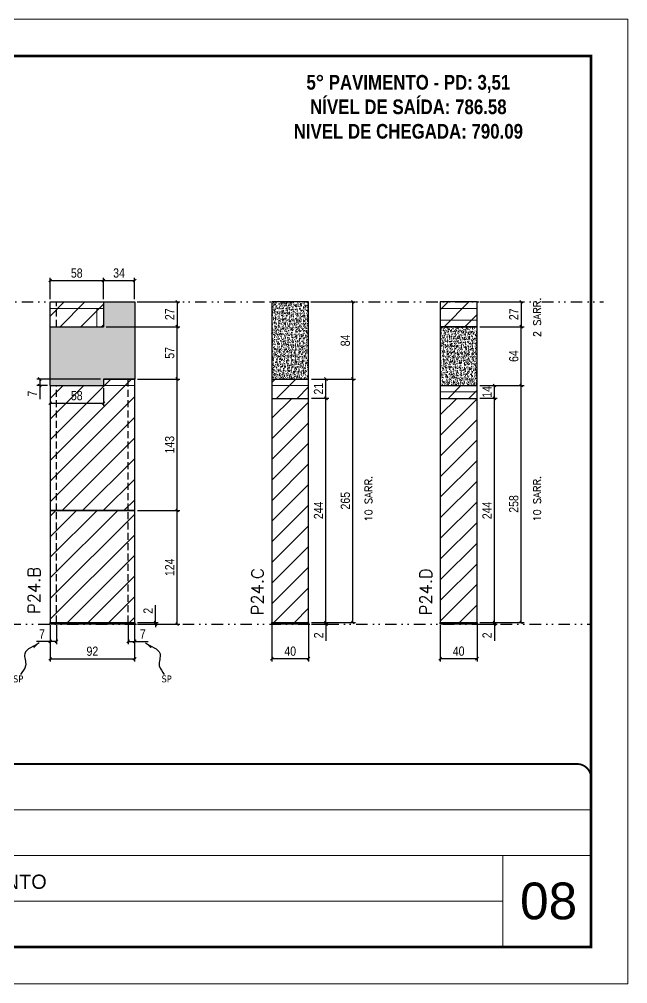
# Model space of a CAD drawing. Extents: x 28748 to 35002, y 14885 to 43501.
# Drawn here: x 34340 to 35002, y 41302 to 42352 of the extents above; entities that cross this region are included whole.
import ezdxf

# ---------------------------------------------------------------- set-up
doc = ezdxf.new("R2010")
doc.units = 0
for name, pattern in [('CONTINUO', [0]), ('DASHED', [0.75, 0.5, -0.25]), ('DIVIDE2', [0.625, 0.25, -0.125, 0, -0.125, 0, -0.125]), ('HIDDEN', [0.375, 0.25, -0.125])]:
    doc.linetypes.add(name, pattern=pattern)
for name, color, linetype, lineweight in [('CARIMBO', 255, 'Continuous', 9), ('Folhas', 255, 'Continuous', 9), ('Hachura', 251, 'Continuous', 9), ('Sarr 2.2x7', 40, 'Continuous', 9), ('SARRAFO DE PRESSAO', 251, 'DASHED', 9), ('Texto Seção', 7, 'Continuous', 15)]:
    doc.layers.add(name, color=color, linetype=linetype, lineweight=lineweight)
for name, color, linetype in [('COTA', 241, 'Continuous'), ('NOMENCLATURA', 7, 'Continuous'), ('Nível', 160, 'Continuous'), ('Painéis', 200, 'Continuous'), ('Sarrafo de Pressão', 42, 'HIDDEN'), ('texto', 7, 'Continuous')]:
    doc.layers.add(name, color=color, linetype=linetype)
doc.styles.add('ARIAL', font='arial.ttf')
doc.styles.add('COTA TECNICA', font='techl___.ttf', dxfattribs={"height": 10})
doc.styles.add('COTA TECNICA-50', font='techl___.ttf', dxfattribs={"height": 10})
doc.styles.add('REGUA-120', font='ROMANS.shx', dxfattribs={"height": 15})
doc.styles.add('ROMANC', font='techb___.ttf', dxfattribs={"height": 2.5})
doc.styles.add('ROMANS', font='romans.shx')
doc.styles.get("Standard").update_dxf_attribs({"font": 'arial.ttf'})
doc.dimstyles.new('COTA PAINEL-50', dxfattribs={"dimtxt": 10, "dimasz": 3, "dimexe": 3, "dimexo": 3, "dimgap": 3, "dimtad": 1, "dimdec": 1, "dimzin": 12, "dimdsep": 46, "dimtxsty": 'COTA TECNICA-50', "dimblk1": 'OBLIQUE', "dimblk2": 'OBLIQUE', "dimsah": 1, "dimcen": 0.9, "dimclrd": 4, "dimclre": 4, "dimclrt": 240, "dimadec": 1, "dimazin": 3, "dimtfac": 1, "dimtdec": 1, "dimtmove": 0, "dimatfit": 3, "dimfxl": 1, "dimtolj": 1, "dimtzin": 12, "dimarcsym": 0})
doc.dimstyles.new('PAINEL', dxfattribs={"dimtxt": 10, "dimasz": 3, "dimexe": 3, "dimexo": 3, "dimgap": 3, "dimtad": 1, "dimdec": 1, "dimzin": 12, "dimdsep": 46, "dimtxsty": 'COTA TECNICA', "dimblk1": 'OBLIQUE', "dimblk2": 'OBLIQUE', "dimsah": 1, "dimcen": 0.9, "dimclrd": 4, "dimclre": 4, "dimclrt": 240, "dimadec": 1, "dimazin": 3, "dimtfac": 1, "dimtdec": 1, "dimtmove": 0, "dimatfit": 3, "dimfxl": 1, "dimtolj": 1, "dimtzin": 12, "dimarcsym": 0})
doc.dimstyles.get("Standard").update_dxf_attribs({"dimtxt": 0.18, "dimasz": 0.18, "dimexe": 0.18, "dimexo": 0.0625, "dimgap": 0.09, "dimtad": 0, "dimtih": 1, "dimtoh": 1, "dimdec": 4, "dimzin": 0, "dimdsep": 46, "dimtxsty": 'Standard', "dimcen": 0.09, "dimadec": 0, "dimazin": 0, "dimtfac": 1, "dimtdec": 4, "dimtofl": 0, "dimtmove": 0, "dimatfit": 3, "dimfxl": 1, "dimtolj": 1, "dimtzin": 0, "dimarcsym": 0})
pattern_1 = [(45, (-100272.658, 8260.539), (-11.2253202, 11.2253202), [])]

# ---------------------------------------------------------------- blocks, each defined once
blk = doc.blocks.new('9999999999')
at = {"color": 30, "linetype": 'CONTINUO'}
for p, q in [((98564.6, 34379.6), (99584, 34379.6)), ((98564.6, 34329.8), (99488, 34329.8)), ((99584, 34329.8), (99488, 34329.8)), ((99488, 34329.8), (99488, 34230.2)), ((98564.6, 34280), (99488, 34280))]:
    blk.add_line(p, q, dxfattribs=at)
at = {"color": 30, "linetype": 'CONTINUO', "const_width": 2}
blk.add_lwpolyline([(99584, 34230.2), (99584, 34414.4, 0.414214), (99569, 34429.4), (98229, 34429.4, 0.414214), (98214, 34414.4), (98214, 34245.2, 0.414214), (98229, 34230.2), (99584, 34230.2)], format="xyb", dxfattribs=at)
at = {"layer": 'Folhas'}
blk.add_lwpolyline([(98139, 34190.2), (99624, 34190.2), (99624, 35240.2), (98139, 35240.2)], close=True, dxfattribs=at)
at = {"layer": 'Folhas', "color": 30, "const_width": 3}
blk.add_lwpolyline([(98214, 34230.2), (99584, 34230.2), (99584, 35200.2), (98214, 35200.2)], close=True, dxfattribs=at)
at = {"color": 7, "linetype": 'Continuous', "ltscale": 5, "style": 'ARIAL'}
blk.add_text('5° PAVIMENTO', height=15.483, dxfattribs=at).set_placement((98837.7, 34293.5))
blk = doc.blocks.new('_Oblique')
at = {"color": 0, "linetype": 'ByBlock', "lineweight": -2}
blk.add_line((-0.5, -0.5), (0.5, 0.5), dxfattribs=at)
blk = doc.blocks.new('*D236')
at = {"layer": 'COTA', "color": 4, "lineweight": -2, "transparency": 16777216}
for p, q in [((34373.3, 41692.5), (34373.3, 41653)), ((34465.3, 41692.5), (34465.3, 41653)), ((34373.3, 41656), (34465.3, 41656))]:
    blk.add_line(p, q, dxfattribs=at)
at = {"layer": 'Defpoints', "color": 0, "transparency": 16777216}
for p in [(34373.3, 41695.5), (34465.3, 41695.5), (34465.3, 41656)]:
    blk.add_point(p, dxfattribs=at)
at = {"layer": 'COTA', "color": 4, "lineweight": -2, "transparency": 16777216, "xscale": 3, "yscale": 3, "zscale": 3, "rotation": 180}
blk.add_blockref('_Oblique', (34373.3, 41656), dxfattribs=at)
at = {"layer": 'COTA', "color": 4, "lineweight": -2, "transparency": 16777216, "xscale": 3, "yscale": 3, "zscale": 3}
blk.add_blockref('_Oblique', (34465.3, 41656), dxfattribs=at)
at = {"layer": 'COTA', "color": 240, "transparency": 16777216, "insert": (34419.3, 41664.1), "char_height": 10, "attachment_point": 5, "style": 'COTA TECNICA'}
blk.add_mtext('\\A1;92', dxfattribs=at)
blk = doc.blocks.new('*D178')
at = {"layer": 'COTA', "color": 4, "lineweight": -2, "transparency": 16777216}
for p, q in [((34373.3, 41690.5), (34373.3, 41671.9)), ((34380.3, 41692.5), (34380.3, 41671.9)), ((34373.3, 41674.9), (34358.6, 41674.9)), ((34380.3, 41674.9), (34373.3, 41674.9))]:
    blk.add_line(p, q, dxfattribs=at)
at = {"layer": 'Defpoints', "color": 0, "transparency": 16777216}
for p in [(34373.3, 41693.5), (34380.3, 41695.5), (34373.3, 41674.9)]:
    blk.add_point(p, dxfattribs=at)
at = {"layer": 'COTA', "color": 4, "lineweight": -2, "transparency": 16777216, "xscale": 3, "yscale": 3, "zscale": 3, "rotation": 180}
blk.add_blockref('_Oblique', (34373.3, 41674.9), dxfattribs=at)
at = {"layer": 'COTA', "color": 4, "lineweight": -2, "transparency": 16777216, "xscale": 3, "yscale": 3, "zscale": 3}
blk.add_blockref('_Oblique', (34380.3, 41674.9), dxfattribs=at)
at = {"layer": 'COTA', "color": 240, "transparency": 16777216, "insert": (34364.5, 41683), "char_height": 10, "attachment_point": 5, "style": 'COTA TECNICA-50'}
blk.add_mtext('\\A1;7', dxfattribs=at)
blk = doc.blocks.new('*D179')
at = {"layer": 'COTA', "color": 4, "lineweight": -2, "transparency": 16777216}
for p, q in [((34458.3, 41692.5), (34458.3, 41671.9)), ((34465.3, 41690.5), (34465.3, 41671.9)), ((34458.3, 41674.9), (34465.3, 41674.9)), ((34465.3, 41674.9), (34480.1, 41674.9))]:
    blk.add_line(p, q, dxfattribs=at)
at = {"layer": 'Defpoints', "color": 0, "transparency": 16777216}
for p in [(34458.3, 41695.5), (34465.3, 41693.5), (34465.3, 41674.9)]:
    blk.add_point(p, dxfattribs=at)
at = {"layer": 'COTA', "color": 4, "lineweight": -2, "transparency": 16777216, "xscale": 3, "yscale": 3, "zscale": 3, "rotation": 180}
blk.add_blockref('_Oblique', (34458.3, 41674.9), dxfattribs=at)
at = {"layer": 'COTA', "color": 4, "lineweight": -2, "transparency": 16777216, "xscale": 3, "yscale": 3, "zscale": 3}
blk.add_blockref('_Oblique', (34465.3, 41674.9), dxfattribs=at)
at = {"layer": 'COTA', "color": 240, "transparency": 16777216, "insert": (34474.2, 41683), "char_height": 10, "attachment_point": 5, "style": 'COTA TECNICA-50'}
blk.add_mtext('\\A1;7', dxfattribs=at)
blk = doc.blocks.new('*D182')
at = {"layer": 'COTA', "color": 4, "lineweight": -2, "transparency": 16777216}
for p, q in [((34468.3, 41817.5), (34514.6, 41817.5)), ((34511.6, 41693.5), (34511.6, 41817.5)), ((34468.3, 41693.5), (34514.6, 41693.5))]:
    blk.add_line(p, q, dxfattribs=at)
at = {"layer": 'Defpoints', "color": 0, "transparency": 16777216}
for p in [(34465.3, 41817.5), (34511.6, 41817.5), (34465.3, 41693.5)]:
    blk.add_point(p, dxfattribs=at)
at = {"layer": 'COTA', "color": 4, "lineweight": -2, "transparency": 16777216, "xscale": 3, "yscale": 3, "zscale": 3}
for p, rotation in [((34511.6, 41817.5), 90), ((34511.6, 41693.5), 270)]:
    blk.add_blockref('_Oblique', p, dxfattribs=dict(at, rotation=rotation))
at = {"layer": 'COTA', "color": 240, "transparency": 16777216, "insert": (34503.5, 41755.5), "char_height": 10, "attachment_point": 5, "rotation": 90, "style": 'COTA TECNICA-50'}
blk.add_mtext('\\A1;124', dxfattribs=at)
blk = doc.blocks.new('*D183')
at = {"layer": 'COTA', "color": 4, "lineweight": -2, "transparency": 16777216}
for p, q in [((34487.9, 41695.5), (34487.9, 41714.3)), ((34468.3, 41695.5), (34490.9, 41695.5)), ((34468.3, 41693.5), (34490.9, 41693.5)), ((34487.9, 41693.5), (34487.9, 41695.5)), ((34487.9, 41693.5), (34487.9, 41690.5))]:
    blk.add_line(p, q, dxfattribs=at)
at = {"layer": 'Defpoints', "color": 0, "transparency": 16777216}
for p in [(34465.3, 41695.5), (34465.3, 41693.5), (34487.9, 41693.5)]:
    blk.add_point(p, dxfattribs=at)
at = {"layer": 'COTA', "color": 4, "lineweight": -2, "transparency": 16777216, "xscale": 3, "yscale": 3, "zscale": 3}
for p, rotation in [((34487.9, 41695.5), 270), ((34487.9, 41693.5), 90)]:
    blk.add_blockref('_Oblique', p, dxfattribs=dict(at, rotation=rotation))
at = {"layer": 'COTA', "color": 240, "transparency": 16777216, "insert": (34479.9, 41708.2), "char_height": 10, "attachment_point": 5, "rotation": 90, "style": 'COTA TECNICA-50'}
blk.add_mtext('\\A1;2', dxfattribs=at)
blk = doc.blocks.new('*D1479')
at = {"layer": 'COTA', "color": 4, "linetype": 'ByBlock', "lineweight": -2, "transparency": 16777216}
for p, q in [((34468.3, 41960.5), (34514.6, 41960.5)), ((34511.6, 41817.5), (34511.6, 41960.5)), ((34468.3, 41817.5), (34514.6, 41817.5))]:
    blk.add_line(p, q, dxfattribs=at)
at = {"layer": 'Defpoints', "color": 0, "linetype": 'ByBlock', "transparency": 16777216}
for p in [(34465.3, 41960.5), (34511.6, 41960.5), (34465.3, 41817.5)]:
    blk.add_point(p, dxfattribs=at)
at = {"layer": 'COTA', "color": 4, "linetype": 'ByBlock', "lineweight": -2, "transparency": 16777216, "xscale": 3, "yscale": 3, "zscale": 3}
for p, rotation in [((34511.6, 41960.5), 90), ((34511.6, 41817.5), 270)]:
    blk.add_blockref('_Oblique', p, dxfattribs=dict(at, rotation=rotation))
at = {"layer": 'COTA', "color": 240, "linetype": 'ByBlock', "transparency": 16777216, "insert": (34503.4, 41889), "char_height": 10, "attachment_point": 5, "rotation": 90, "style": 'COTA TECNICA'}
blk.add_mtext('\\A1;143', dxfattribs=at)
blk = doc.blocks.new('*D187')
at = {"layer": 'COTA', "color": 4, "lineweight": -2, "transparency": 16777216}
for p, q in [((34614.6, 41692.5), (34614.6, 41653.1)), ((34654.6, 41692.5), (34654.6, 41653.1)), ((34614.6, 41656.1), (34654.6, 41656.1))]:
    blk.add_line(p, q, dxfattribs=at)
at = {"layer": 'Defpoints', "color": 0, "transparency": 16777216}
for p in [(34614.6, 41695.5), (34654.6, 41695.5), (34654.6, 41656.1)]:
    blk.add_point(p, dxfattribs=at)
at = {"layer": 'COTA', "color": 4, "lineweight": -2, "transparency": 16777216, "xscale": 3, "yscale": 3, "zscale": 3, "rotation": 180}
blk.add_blockref('_Oblique', (34614.6, 41656.1), dxfattribs=at)
at = {"layer": 'COTA', "color": 4, "lineweight": -2, "transparency": 16777216, "xscale": 3, "yscale": 3, "zscale": 3}
blk.add_blockref('_Oblique', (34654.6, 41656.1), dxfattribs=at)
at = {"layer": 'COTA', "color": 240, "transparency": 16777216, "insert": (34634.6, 41664.2), "char_height": 10, "attachment_point": 5, "style": 'COTA TECNICA'}
blk.add_mtext('\\A1;40', dxfattribs=at)
blk = doc.blocks.new('*D188')
at = {"layer": 'COTA', "color": 4, "lineweight": -2, "transparency": 16777216}
for p, q in [((34657.6, 42044.5), (34705.7, 42044.5)), ((34702.7, 41960.5), (34702.7, 42044.5)), ((34657.6, 41960.5), (34705.7, 41960.5))]:
    blk.add_line(p, q, dxfattribs=at)
at = {"layer": 'Defpoints', "color": 0, "transparency": 16777216}
for p in [(34654.6, 42044.5), (34702.7, 42044.5), (34654.6, 41960.5)]:
    blk.add_point(p, dxfattribs=at)
at = {"layer": 'COTA', "color": 4, "lineweight": -2, "transparency": 16777216, "xscale": 3, "yscale": 3, "zscale": 3}
for p, rotation in [((34702.7, 42044.5), 90), ((34702.7, 41960.5), 270)]:
    blk.add_blockref('_Oblique', p, dxfattribs=dict(at, rotation=rotation))
at = {"layer": 'COTA', "color": 240, "transparency": 16777216, "insert": (34694.6, 42002.5), "char_height": 10, "attachment_point": 5, "rotation": 90, "style": 'COTA TECNICA'}
blk.add_mtext('\\A1;84', dxfattribs=at)
blk = doc.blocks.new('*D189')
at = {"layer": 'COTA', "color": 4, "linetype": 'ByBlock', "lineweight": -2, "transparency": 16777216}
for p, q in [((34657.6, 41960.5), (34705.7, 41960.5)), ((34702.7, 41695.5), (34702.7, 41960.5)), ((34657.6, 41695.5), (34705.7, 41695.5))]:
    blk.add_line(p, q, dxfattribs=at)
at = {"layer": 'Defpoints', "color": 0, "linetype": 'ByBlock', "transparency": 16777216}
for p in [(34654.6, 41960.5), (34702.7, 41960.5), (34654.6, 41695.5)]:
    blk.add_point(p, dxfattribs=at)
at = {"layer": 'COTA', "color": 4, "linetype": 'ByBlock', "lineweight": -2, "transparency": 16777216, "xscale": 3, "yscale": 3, "zscale": 3}
for p, rotation in [((34702.7, 41960.5), 90), ((34702.7, 41695.5), 270)]:
    blk.add_blockref('_Oblique', p, dxfattribs=dict(at, rotation=rotation))
at = {"layer": 'COTA', "color": 240, "linetype": 'ByBlock', "transparency": 16777216, "insert": (34694.6, 41828), "char_height": 10, "attachment_point": 5, "rotation": 90, "style": 'COTA TECNICA'}
blk.add_mtext('\\A1;265', dxfattribs=at)
blk = doc.blocks.new('*D1480')
at = {"layer": 'COTA', "color": 4, "linetype": 'ByBlock', "lineweight": -2, "transparency": 16777216}
for p, q in [((34673.5, 41695.5), (34673.5, 41698.5)), ((34657.6, 41695.5), (34676.5, 41695.5)), ((34657.6, 41693.5), (34676.5, 41693.5)), ((34673.5, 41695.5), (34673.5, 41693.5)), ((34673.5, 41693.5), (34673.5, 41675.3))]:
    blk.add_line(p, q, dxfattribs=at)
at = {"layer": 'Defpoints', "color": 0, "linetype": 'ByBlock', "transparency": 16777216}
for p in [(34654.6, 41695.5), (34654.6, 41693.5), (34673.5, 41693.5)]:
    blk.add_point(p, dxfattribs=at)
at = {"layer": 'COTA', "color": 4, "linetype": 'ByBlock', "lineweight": -2, "transparency": 16777216, "xscale": 3, "yscale": 3, "zscale": 3}
for p, rotation in [((34673.5, 41695.5), 270), ((34673.5, 41693.5), 90)]:
    blk.add_blockref('_Oblique', p, dxfattribs=dict(at, rotation=rotation))
at = {"layer": 'COTA', "color": 240, "linetype": 'ByBlock', "transparency": 16777216, "insert": (34665.5, 41681.4), "char_height": 10, "attachment_point": 5, "rotation": 90, "style": 'COTA TECNICA'}
blk.add_mtext('\\A1;2', dxfattribs=at)
blk = doc.blocks.new('*D1481')
at = {"layer": 'COTA', "color": 4, "linetype": 'ByBlock', "lineweight": -2, "transparency": 16777216}
for p, q in [((34657.6, 41939.5), (34676.5, 41939.5)), ((34673.5, 41695.5), (34673.5, 41939.5)), ((34657.6, 41695.5), (34676.5, 41695.5))]:
    blk.add_line(p, q, dxfattribs=at)
at = {"layer": 'Defpoints', "color": 0, "linetype": 'ByBlock', "transparency": 16777216}
for p in [(34654.6, 41939.5), (34673.5, 41939.5), (34654.6, 41695.5)]:
    blk.add_point(p, dxfattribs=at)
at = {"layer": 'COTA', "color": 4, "linetype": 'ByBlock', "lineweight": -2, "transparency": 16777216, "xscale": 3, "yscale": 3, "zscale": 3}
for p, rotation in [((34673.5, 41939.5), 90), ((34673.5, 41695.5), 270)]:
    blk.add_blockref('_Oblique', p, dxfattribs=dict(at, rotation=rotation))
at = {"layer": 'COTA', "color": 240, "linetype": 'ByBlock', "transparency": 16777216, "insert": (34665.4, 41817.5), "char_height": 10, "attachment_point": 5, "rotation": 90, "style": 'COTA TECNICA'}
blk.add_mtext('\\A1;244', dxfattribs=at)
blk = doc.blocks.new('*D1482')
at = {"layer": 'COTA', "color": 4, "linetype": 'ByBlock', "lineweight": -2, "transparency": 16777216}
for p, q in [((34657.6, 41960.5), (34676.5, 41960.5)), ((34673.5, 41939.5), (34673.5, 41960.5)), ((34657.6, 41939.5), (34676.5, 41939.5))]:
    blk.add_line(p, q, dxfattribs=at)
at = {"layer": 'Defpoints', "color": 0, "linetype": 'ByBlock', "transparency": 16777216}
for p in [(34654.6, 41960.5), (34673.5, 41960.5), (34654.6, 41939.5)]:
    blk.add_point(p, dxfattribs=at)
at = {"layer": 'COTA', "color": 4, "linetype": 'ByBlock', "lineweight": -2, "transparency": 16777216, "xscale": 3, "yscale": 3, "zscale": 3}
for p, rotation in [((34673.5, 41960.5), 90), ((34673.5, 41939.5), 270)]:
    blk.add_blockref('_Oblique', p, dxfattribs=dict(at, rotation=rotation))
at = {"layer": 'COTA', "color": 240, "linetype": 'ByBlock', "transparency": 16777216, "insert": (34665.4, 41950), "char_height": 10, "attachment_point": 5, "rotation": 90, "style": 'COTA TECNICA'}
blk.add_mtext('\\A1;21', dxfattribs=at)
blk = doc.blocks.new('*D190')
at = {"layer": 'COTA', "color": 4, "lineweight": -2, "transparency": 16777216}
for p, q in [((34797.9, 41692.5), (34797.9, 41653.1)), ((34837.9, 41692.5), (34837.9, 41653.1)), ((34797.9, 41656.1), (34837.9, 41656.1))]:
    blk.add_line(p, q, dxfattribs=at)
at = {"layer": 'Defpoints', "color": 0, "transparency": 16777216}
for p in [(34797.9, 41695.5), (34837.9, 41695.5), (34837.9, 41656.1)]:
    blk.add_point(p, dxfattribs=at)
at = {"layer": 'COTA', "color": 4, "lineweight": -2, "transparency": 16777216, "xscale": 3, "yscale": 3, "zscale": 3, "rotation": 180}
blk.add_blockref('_Oblique', (34797.9, 41656.1), dxfattribs=at)
at = {"layer": 'COTA', "color": 4, "lineweight": -2, "transparency": 16777216, "xscale": 3, "yscale": 3, "zscale": 3}
blk.add_blockref('_Oblique', (34837.9, 41656.1), dxfattribs=at)
at = {"layer": 'COTA', "color": 240, "transparency": 16777216, "insert": (34817.9, 41664.2), "char_height": 10, "attachment_point": 5, "style": 'COTA TECNICA'}
blk.add_mtext('\\A1;40', dxfattribs=at)
blk = doc.blocks.new('*D191')
at = {"layer": 'COTA', "color": 4, "lineweight": -2, "transparency": 16777216}
for p, q in [((34840.9, 42017.5), (34889, 42017.5)), ((34886, 41953.5), (34886, 42017.5)), ((34840.9, 41953.5), (34889, 41953.5))]:
    blk.add_line(p, q, dxfattribs=at)
at = {"layer": 'Defpoints', "color": 0, "transparency": 16777216}
for p in [(34837.9, 42017.5), (34886, 42017.5), (34837.9, 41953.5)]:
    blk.add_point(p, dxfattribs=at)
at = {"layer": 'COTA', "color": 4, "lineweight": -2, "transparency": 16777216, "xscale": 3, "yscale": 3, "zscale": 3}
for p, rotation in [((34886, 42017.5), 90), ((34886, 41953.5), 270)]:
    blk.add_blockref('_Oblique', p, dxfattribs=dict(at, rotation=rotation))
at = {"layer": 'COTA', "color": 240, "transparency": 16777216, "insert": (34877.9, 41985.5), "char_height": 10, "attachment_point": 5, "rotation": 90, "style": 'COTA TECNICA'}
blk.add_mtext('\\A1;64', dxfattribs=at)
blk = doc.blocks.new('*D192')
at = {"layer": 'COTA', "color": 4, "linetype": 'ByBlock', "lineweight": -2, "transparency": 16777216}
for p, q in [((34840.9, 41953.5), (34889, 41953.5)), ((34886, 41695.5), (34886, 41953.5)), ((34840.9, 41695.5), (34889, 41695.5))]:
    blk.add_line(p, q, dxfattribs=at)
at = {"layer": 'Defpoints', "color": 0, "linetype": 'ByBlock', "transparency": 16777216}
for p in [(34837.9, 41953.5), (34886, 41953.5), (34837.9, 41695.5)]:
    blk.add_point(p, dxfattribs=at)
at = {"layer": 'COTA', "color": 4, "linetype": 'ByBlock', "lineweight": -2, "transparency": 16777216, "xscale": 3, "yscale": 3, "zscale": 3}
for p, rotation in [((34886, 41953.5), 90), ((34886, 41695.5), 270)]:
    blk.add_blockref('_Oblique', p, dxfattribs=dict(at, rotation=rotation))
at = {"layer": 'COTA', "color": 240, "linetype": 'ByBlock', "transparency": 16777216, "insert": (34877.9, 41824.5), "char_height": 10, "attachment_point": 5, "rotation": 90, "style": 'COTA TECNICA'}
blk.add_mtext('\\A1;258', dxfattribs=at)
blk = doc.blocks.new('*D1483')
at = {"layer": 'COTA', "color": 4, "linetype": 'ByBlock', "lineweight": -2, "transparency": 16777216}
for p, q in [((34856.8, 41695.5), (34856.8, 41698.5)), ((34840.9, 41695.5), (34859.8, 41695.5)), ((34840.9, 41693.5), (34859.8, 41693.5)), ((34856.8, 41695.5), (34856.8, 41693.5)), ((34856.8, 41693.5), (34856.8, 41675.3))]:
    blk.add_line(p, q, dxfattribs=at)
at = {"layer": 'Defpoints', "color": 0, "linetype": 'ByBlock', "transparency": 16777216}
for p in [(34837.9, 41695.5), (34837.9, 41693.5), (34856.8, 41693.5)]:
    blk.add_point(p, dxfattribs=at)
at = {"layer": 'COTA', "color": 4, "linetype": 'ByBlock', "lineweight": -2, "transparency": 16777216, "xscale": 3, "yscale": 3, "zscale": 3}
for p, rotation in [((34856.8, 41695.5), 270), ((34856.8, 41693.5), 90)]:
    blk.add_blockref('_Oblique', p, dxfattribs=dict(at, rotation=rotation))
at = {"layer": 'COTA', "color": 240, "linetype": 'ByBlock', "transparency": 16777216, "insert": (34848.8, 41681.4), "char_height": 10, "attachment_point": 5, "rotation": 90, "style": 'COTA TECNICA'}
blk.add_mtext('\\A1;2', dxfattribs=at)
blk = doc.blocks.new('*D1484')
at = {"layer": 'COTA', "color": 4, "linetype": 'ByBlock', "lineweight": -2, "transparency": 16777216}
for p, q in [((34840.9, 41939.5), (34859.8, 41939.5)), ((34856.8, 41695.5), (34856.8, 41939.5)), ((34840.9, 41695.5), (34859.8, 41695.5))]:
    blk.add_line(p, q, dxfattribs=at)
at = {"layer": 'Defpoints', "color": 0, "linetype": 'ByBlock', "transparency": 16777216}
for p in [(34837.9, 41939.5), (34856.8, 41939.5), (34837.9, 41695.5)]:
    blk.add_point(p, dxfattribs=at)
at = {"layer": 'COTA', "color": 4, "linetype": 'ByBlock', "lineweight": -2, "transparency": 16777216, "xscale": 3, "yscale": 3, "zscale": 3}
for p, rotation in [((34856.8, 41939.5), 90), ((34856.8, 41695.5), 270)]:
    blk.add_blockref('_Oblique', p, dxfattribs=dict(at, rotation=rotation))
at = {"layer": 'COTA', "color": 240, "linetype": 'ByBlock', "transparency": 16777216, "insert": (34848.7, 41817.5), "char_height": 10, "attachment_point": 5, "rotation": 90, "style": 'COTA TECNICA'}
blk.add_mtext('\\A1;244', dxfattribs=at)
blk = doc.blocks.new('*D1485')
at = {"layer": 'COTA', "color": 4, "linetype": 'ByBlock', "lineweight": -2, "transparency": 16777216}
for p, q in [((34840.9, 41953.5), (34859.8, 41953.5)), ((34856.8, 41939.5), (34856.8, 41953.5)), ((34840.9, 41939.5), (34859.8, 41939.5))]:
    blk.add_line(p, q, dxfattribs=at)
at = {"layer": 'Defpoints', "color": 0, "linetype": 'ByBlock', "transparency": 16777216}
for p in [(34837.9, 41953.5), (34856.8, 41953.5), (34837.9, 41939.5)]:
    blk.add_point(p, dxfattribs=at)
at = {"layer": 'COTA', "color": 4, "linetype": 'ByBlock', "lineweight": -2, "transparency": 16777216, "xscale": 3, "yscale": 3, "zscale": 3}
for p, rotation in [((34856.8, 41953.5), 90), ((34856.8, 41939.5), 270)]:
    blk.add_blockref('_Oblique', p, dxfattribs=dict(at, rotation=rotation))
at = {"layer": 'COTA', "color": 240, "linetype": 'ByBlock', "transparency": 16777216, "insert": (34848.7, 41946.5), "char_height": 10, "attachment_point": 5, "rotation": 90, "style": 'COTA TECNICA'}
blk.add_mtext('\\A1;14', dxfattribs=at)
blk = doc.blocks.new('*D2207')
at = {"layer": 'COTA', "color": 4, "lineweight": -2, "transparency": 16777216}
for p, q in [((34434.3, 42017.5), (34514.6, 42017.5)), ((34511.6, 41960.5), (34511.6, 42017.5)), ((34468.3, 41960.5), (34514.6, 41960.5))]:
    blk.add_line(p, q, dxfattribs=at)
at = {"layer": 'Defpoints', "color": 0, "transparency": 16777216}
for p in [(34431.3, 42017.5), (34511.6, 42017.5), (34465.3, 41960.5)]:
    blk.add_point(p, dxfattribs=at)
at = {"layer": 'COTA', "color": 4, "lineweight": -2, "transparency": 16777216, "xscale": 3, "yscale": 3, "zscale": 3}
for p, rotation in [((34511.6, 42017.5), 90), ((34511.6, 41960.5), 270)]:
    blk.add_blockref('_Oblique', p, dxfattribs=dict(at, rotation=rotation))
at = {"layer": 'COTA', "color": 240, "transparency": 16777216, "insert": (34503.5, 41989), "char_height": 10, "attachment_point": 5, "rotation": 90, "style": 'COTA TECNICA'}
blk.add_mtext('\\A1;57', dxfattribs=at)
blk = doc.blocks.new('*D2214')
at = {"layer": 'COTA', "color": 4, "lineweight": -2, "transparency": 16777216}
for p, q in [((34428.3, 41960.5), (34359, 41960.5)), ((34362, 41960.5), (34362, 41953.5)), ((34370.3, 41953.5), (34359, 41953.5)), ((34362, 41953.5), (34362, 41938.7))]:
    blk.add_line(p, q, dxfattribs=at)
at = {"layer": 'Defpoints', "color": 0, "transparency": 16777216}
for p in [(34431.3, 41960.5), (34362, 41953.5), (34373.3, 41953.5)]:
    blk.add_point(p, dxfattribs=at)
at = {"layer": 'COTA', "color": 4, "lineweight": -2, "transparency": 16777216, "xscale": 3, "yscale": 3, "zscale": 3}
for p, rotation in [((34362, 41960.5), 90), ((34362, 41953.5), 270)]:
    blk.add_blockref('_Oblique', p, dxfattribs=dict(at, rotation=rotation))
at = {"layer": 'COTA', "color": 240, "transparency": 16777216, "insert": (34354, 41944.6), "char_height": 10, "attachment_point": 5, "rotation": 90, "style": 'COTA TECNICA'}
blk.add_mtext('\\A1;7', dxfattribs=at)
blk = doc.blocks.new('*D2215')
at = {"layer": 'COTA', "color": 4, "lineweight": -2, "transparency": 16777216}
for p, q in [((34468.3, 42044.5), (34514.6, 42044.5)), ((34511.6, 42044.5), (34511.6, 42017.5)), ((34434.3, 42017.5), (34514.6, 42017.5))]:
    blk.add_line(p, q, dxfattribs=at)
at = {"layer": 'Defpoints', "color": 0, "transparency": 16777216}
for p in [(34465.3, 42044.5), (34431.3, 42017.5), (34511.6, 42017.5)]:
    blk.add_point(p, dxfattribs=at)
at = {"layer": 'COTA', "color": 4, "lineweight": -2, "transparency": 16777216, "xscale": 3, "yscale": 3, "zscale": 3}
for p, rotation in [((34511.6, 42044.5), 90), ((34511.6, 42017.5), 270)]:
    blk.add_blockref('_Oblique', p, dxfattribs=dict(at, rotation=rotation))
at = {"layer": 'COTA', "color": 240, "transparency": 16777216, "insert": (34503.5, 42031), "char_height": 10, "attachment_point": 5, "rotation": 90, "style": 'COTA TECNICA'}
blk.add_mtext('\\A1;27', dxfattribs=at)
blk = doc.blocks.new('*D2216')
at = {"layer": 'COTA', "color": 4, "lineweight": -2, "transparency": 16777216}
for p, q in [((34373.3, 42047.5), (34373.3, 42070.7)), ((34373.3, 42067.7), (34431.3, 42067.7)), ((34431.3, 42047.5), (34431.3, 42070.7))]:
    blk.add_line(p, q, dxfattribs=at)
at = {"layer": 'Defpoints', "color": 0, "transparency": 16777216}
for p in [(34431.3, 42067.7), (34373.3, 42044.5), (34431.3, 42044.5)]:
    blk.add_point(p, dxfattribs=at)
at = {"layer": 'COTA', "color": 4, "lineweight": -2, "transparency": 16777216, "xscale": 3, "yscale": 3, "zscale": 3, "rotation": 180}
blk.add_blockref('_Oblique', (34373.3, 42067.7), dxfattribs=at)
at = {"layer": 'COTA', "color": 4, "lineweight": -2, "transparency": 16777216, "xscale": 3, "yscale": 3, "zscale": 3}
blk.add_blockref('_Oblique', (34431.3, 42067.7), dxfattribs=at)
at = {"layer": 'COTA', "color": 240, "transparency": 16777216, "insert": (34402.3, 42075.8), "char_height": 10, "attachment_point": 5, "style": 'COTA TECNICA'}
blk.add_mtext('\\A1;58', dxfattribs=at)
blk = doc.blocks.new('*D2217')
at = {"layer": 'COTA', "color": 4, "lineweight": -2, "transparency": 16777216}
for p, q in [((34373.3, 41950.5), (34373.3, 41931.3)), ((34431.3, 41950.5), (34431.3, 41931.3)), ((34373.3, 41934.3), (34431.3, 41934.3))]:
    blk.add_line(p, q, dxfattribs=at)
at = {"layer": 'Defpoints', "color": 0, "transparency": 16777216}
for p in [(34373.3, 41953.5), (34431.3, 41953.5), (34431.3, 41934.3)]:
    blk.add_point(p, dxfattribs=at)
at = {"layer": 'COTA', "color": 4, "lineweight": -2, "transparency": 16777216, "xscale": 3, "yscale": 3, "zscale": 3, "rotation": 180}
blk.add_blockref('_Oblique', (34373.3, 41934.3), dxfattribs=at)
at = {"layer": 'COTA', "color": 4, "lineweight": -2, "transparency": 16777216, "xscale": 3, "yscale": 3, "zscale": 3}
blk.add_blockref('_Oblique', (34431.3, 41934.3), dxfattribs=at)
at = {"layer": 'COTA', "color": 240, "transparency": 16777216, "insert": (34402.3, 41942.4), "char_height": 10, "attachment_point": 5, "style": 'COTA TECNICA'}
blk.add_mtext('\\A1;58', dxfattribs=at)
blk = doc.blocks.new('*D2218')
at = {"layer": 'COTA', "color": 4, "lineweight": -2, "transparency": 16777216}
for p, q in [((34431.3, 42047.5), (34431.3, 42070.7)), ((34431.3, 42067.7), (34465.3, 42067.7)), ((34465.3, 42047.5), (34465.3, 42070.7))]:
    blk.add_line(p, q, dxfattribs=at)
at = {"layer": 'Defpoints', "color": 0, "transparency": 16777216}
for p in [(34465.3, 42067.7), (34431.3, 42044.5), (34465.3, 42044.5)]:
    blk.add_point(p, dxfattribs=at)
at = {"layer": 'COTA', "color": 4, "lineweight": -2, "transparency": 16777216, "xscale": 3, "yscale": 3, "zscale": 3, "rotation": 180}
blk.add_blockref('_Oblique', (34431.3, 42067.7), dxfattribs=at)
at = {"layer": 'COTA', "color": 4, "lineweight": -2, "transparency": 16777216, "xscale": 3, "yscale": 3, "zscale": 3}
blk.add_blockref('_Oblique', (34465.3, 42067.7), dxfattribs=at)
at = {"layer": 'COTA', "color": 240, "transparency": 16777216, "insert": (34448.3, 42075.9), "char_height": 10, "attachment_point": 5, "style": 'COTA TECNICA'}
blk.add_mtext('\\A1;34', dxfattribs=at)
blk = doc.blocks.new('*D2219')
at = {"layer": 'COTA', "color": 4, "lineweight": -2, "transparency": 16777216}
for p, q in [((34840.9, 42044.5), (34889, 42044.5)), ((34886, 42044.5), (34886, 42017.5)), ((34840.9, 42017.5), (34889, 42017.5))]:
    blk.add_line(p, q, dxfattribs=at)
at = {"layer": 'Defpoints', "color": 0, "transparency": 16777216}
for p in [(34837.9, 42044.5), (34837.9, 42017.5), (34886, 42017.5)]:
    blk.add_point(p, dxfattribs=at)
at = {"layer": 'COTA', "color": 4, "lineweight": -2, "transparency": 16777216, "xscale": 3, "yscale": 3, "zscale": 3}
for p, rotation in [((34886, 42044.5), 90), ((34886, 42017.5), 270)]:
    blk.add_blockref('_Oblique', p, dxfattribs=dict(at, rotation=rotation))
at = {"layer": 'COTA', "color": 240, "transparency": 16777216, "insert": (34877.9, 42031), "char_height": 10, "attachment_point": 5, "rotation": 90, "style": 'COTA TECNICA'}
blk.add_mtext('\\A1;27', dxfattribs=at)

msp = doc.modelspace()

# ---------------------------------------------------------------- hatches: boundary and pattern name
at = {"layer": 'COTA', "linetype": 'ByBlock'}
h = msp.add_hatch(dxfattribs=at)
h.set_pattern_fill('AR-CONC', color=256, scale=0.03)
h.paths.add_polyline_path([(34465.34, 42044.45), (34431.34, 42044.45), (34431.34, 42017.45), (34373.34, 42017.45), (34373.34, 41953.45), (34431.34, 41953.45), (34431.34, 41960.45), (34465.34, 41960.45)])
h = msp.add_hatch(dxfattribs=at)
h.set_pattern_fill('AR-CONC', color=256, scale=0.03)
h.set_pattern_definition([(50, (-95686.184, 10540.6894), (5.46554007, -0.47817257), [0.5715, -6.2865]), (355, (-95686.184, 10540.6894), (-1.05730264, 5.73170536), [0.4572, -5.02921753]), (100.4514447, (-95685.7287, 10540.6496), (4.40823741, 5.25353256), [0.48570026, -5.34270734]), (46.1842, (-95686.184, 10542.2134), (8.13237123, -1.26126984), [0.85725, -9.42975]), (96.6355576, (-95685.5065, 10542.108), (7.122124, 7.42278374), [0.7285507, -8.01406824]), (351.184151, (-95686.184, 10542.213), (7.122124, 7.42278374), [0.685799, -7.54379196]), (21, (-95685.422, 10541.8324), (4.54843174, -3.06795595), [0.5715, -6.2865]), (326, (-95685.422, 10541.8324), (1.85406085, 5.52563898), [0.4572, -5.0292]), (71.451445, (-95685.043, 10541.577), (6.40249258, 2.45768307), [0.48570026, -5.34269813]), (37.5, (-95686.1841, 10540.6894), (0.092658098, 2.536651166), [0, -4.96824, 0, -5.1054, 0, -5.04825]), (7.5, (-95686.1841, 10540.6894), (2.004589875, 3.005417245), [0, -2.91084, 0, -4.85394, 0, -1.92405]), (327.5, (-95687.8834, 10540.6894), (4.067717855, -0.17186232), [0, -1.905, 0, -5.9436, 0, -7.8867]), (317.5, (-95688.6454, 10540.6894), (4.44387544, 0.76279473), [0, -2.4765, 0, -3.94716, 0, -5.6007])])
h.paths.add_polyline_path([(34614.59, 41960.45), (34654.59, 41960.45), (34654.59, 42044.45), (34614.59, 42044.45)])
h = msp.add_hatch(dxfattribs=at)
h.set_pattern_fill('AR-CONC', color=256, scale=0.03)
h.set_pattern_definition([(50, (-95502.902, 10504.6894), (5.46554007, -0.47817257), [0.5715, -6.2865]), (355, (-95502.902, 10504.6894), (-1.05730264, 5.73170536), [0.4572, -5.02921753]), (100.4514447, (-95502.4466, 10504.6496), (4.40823741, 5.25353256), [0.48570026, -5.34270734]), (46.1842, (-95502.902, 10506.2134), (8.13237123, -1.26126984), [0.85725, -9.42975]), (96.6355576, (-95502.224, 10506.108), (7.122124, 7.42278374), [0.7285507, -8.01406824]), (351.184151, (-95502.902, 10506.213), (7.122124, 7.42278374), [0.685799, -7.54379196]), (21, (-95502.14, 10505.8324), (4.54843174, -3.06795595), [0.5715, -6.2865]), (326, (-95502.14, 10505.8324), (1.85406085, 5.52563898), [0.4572, -5.0292]), (71.451445, (-95501.761, 10505.577), (6.40249258, 2.45768307), [0.48570026, -5.34269813]), (37.5, (-95502.902, 10504.6894), (0.092658098, 2.536651166), [0, -4.96824, 0, -5.1054, 0, -5.04825]), (7.5, (-95502.902, 10504.6894), (2.004589875, 3.005417245), [0, -2.91084, 0, -4.85394, 0, -1.92405]), (327.5, (-95504.6013, 10504.6894), (4.067717855, -0.17186232), [0, -1.905, 0, -5.9436, 0, -7.8867]), (317.5, (-95505.3633, 10504.6894), (4.44387544, 0.76279473), [0, -2.4765, 0, -3.94716, 0, -5.6007])])
h.paths.add_polyline_path([(34797.87, 41953.45), (34837.87, 41953.45), (34837.87, 42017.45), (34797.87, 42017.45)])
at = {"layer": 'Hachura', "linetype": 'ByBlock'}
h = msp.add_hatch(dxfattribs=at)
h.set_pattern_fill('ANSI31', color=256, scale=5)
h.paths.add_polyline_path([(34431.34, 42044.45), (34373.34, 42044.45), (34373.34, 42017.45), (34431.34, 42017.45)])
h = msp.add_hatch(dxfattribs=at)
h.set_pattern_fill('ANSI31', color=256, scale=5)
h.set_pattern_definition([(45, (1607.686, 0), (-11.22532, 11.22532), [])])
h.paths.add_polyline_path([(34837.87, 42017.45), (34837.87, 42044.45), (34797.87, 42044.45), (34797.87, 42017.45)])
h = msp.add_hatch(dxfattribs=at)
h.set_pattern_fill('ANSI31', color=256, scale=5)
h.paths.add_polyline_path([(34465.34, 41960.45), (34431.34, 41960.45), (34431.34, 41953.45), (34373.34, 41953.45), (34373.34, 41857.45), (34373.34, 41817.45), (34465.34, 41817.45), (34465.34, 41857.45)])
h = msp.add_hatch(dxfattribs=at)
h.set_pattern_fill('ANSI31', color=256, scale=5)
h.set_pattern_definition([(45, (-100272.658, 8254.539), (-11.2253202, 11.2253202), [])])
h.paths.add_polyline_path([(34654.59, 41939.45), (34654.59, 41960.45), (34614.59, 41960.45), (34614.59, 41939.45)])
h = msp.add_hatch(dxfattribs=at)
h.set_pattern_fill('ANSI31', color=256, scale=5)
h.set_pattern_definition([(45, (-100272.658, 8247.539), (-11.2253202, 11.2253202), [])])
h.paths.add_polyline_path([(34797.87, 41939.45), (34837.87, 41939.45), (34837.87, 41953.45), (34797.87, 41953.45)])
h = msp.add_hatch(dxfattribs=at)
h.set_pattern_fill('ANSI31', color=256, scale=5)
h.set_pattern_definition(pattern_1)
h.paths.add_polyline_path([(34654.59, 41939.45), (34614.59, 41939.45), (34614.59, 41695.45), (34654.59, 41695.45)])
h = msp.add_hatch(dxfattribs=at)
h.set_pattern_fill('ANSI31', color=256, scale=5)
h.set_pattern_definition(pattern_1)
h.paths.add_polyline_path([(34837.87, 41939.45), (34797.87, 41939.45), (34797.87, 41695.45), (34837.87, 41695.45)])
h = msp.add_hatch(dxfattribs=at)
h.set_pattern_fill('ANSI31', color=256, scale=5)
h.set_pattern_definition(pattern_1)
h.paths.add_polyline_path([(34465.34, 41817.45), (34373.34, 41817.45), (34373.34, 41695.45), (34465.34, 41695.45)])

# ---------------------------------------------------------------- linework, layer by layer
at = {"layer": 'COTA', "linetype": 'ByBlock'}
for p, q in [((34431.34, 42044.45), (34465.34, 42044.45)), ((34465.34, 42044.45), (34465.34, 41960.45)), ((34373.34, 41953.45), (34373.34, 42017.45))]:
    msp.add_line(p, q, dxfattribs=at)
for points in [[(34614.59, 41960.45), (34654.59, 41960.45), (34654.59, 42044.45), (34614.59, 42044.45)], [(34797.87, 41953.45), (34837.87, 41953.45), (34837.87, 42017.45), (34797.87, 42017.45)]]:
    msp.add_lwpolyline(points, close=True, dxfattribs=at)
at = {"layer": 'Nível', "color": 4, "linetype": 'DIVIDE2', "ltscale": 50}
for p, q in [((33965, 42044.45), (34975.34, 42044.45)), ((33951.5, 41693.45), (34961.84, 41693.45))]:
    msp.add_line(p, q, dxfattribs=at)
at = {"layer": 'Painéis'}
for p, q in [((34373.34, 42044.45), (34431.34, 42044.45)), ((34373.34, 42017.45), (34373.34, 42044.45)), ((34431.34, 42044.45), (34431.34, 42017.45)), ((34837.87, 42044.45), (34797.87, 42044.45)), ((34797.87, 42044.45), (34797.87, 42017.45)), ((34837.87, 42017.45), (34837.87, 42044.45)), ((34373.34, 42017.45), (34431.34, 42017.45)), ((34797.87, 42017.45), (34837.87, 42017.45)), ((34465.34, 41960.45), (34431.34, 41960.45)), ((34465.34, 41960.45), (34431.34, 41960.45)), ((34431.34, 41960.45), (34465.34, 41960.45)), ((34431.34, 41960.45), (34431.34, 41953.45)), ((34465.34, 41857.45), (34465.34, 41960.45)), ((34614.59, 41960.45), (34614.59, 41695.45)), ((34654.59, 41695.45), (34654.59, 41960.45)), ((34373.34, 41953.45), (34373.34, 41857.45)), ((34373.34, 41953.45), (34431.34, 41953.45)), ((34797.87, 41953.45), (34797.87, 41695.45)), ((34837.87, 41695.45), (34837.87, 41953.45)), ((34614.59, 41939.45), (34654.59, 41939.45)), ((34797.87, 41939.45), (34837.87, 41939.45)), ((34373.34, 41857.45), (34373.34, 41695.45)), ((34465.34, 41695.45), (34465.34, 41857.45)), ((34465.34, 41817.45), (34373.34, 41817.45)), ((34373.34, 41817.45), (34465.34, 41817.45)), ((34373.34, 41695.45), (34465.34, 41695.45)), ((34614.59, 41695.45), (34654.59, 41695.45)), ((34614.59, 41695.45), (34654.59, 41695.45)), ((34614.59, 41693.45), (34614.59, 41695.45)), ((34654.59, 41693.45), (34614.59, 41693.45)), ((34654.59, 41695.45), (34654.59, 41693.45)), ((34797.87, 41695.45), (34837.87, 41695.45)), ((34797.87, 41695.45), (34837.87, 41695.45)), ((34797.87, 41693.45), (34797.87, 41695.45)), ((34837.87, 41693.45), (34797.87, 41693.45)), ((34837.87, 41695.45), (34837.87, 41693.45))]:
    msp.add_line(p, q, dxfattribs=at)
at = {"layer": 'Painéis', "linetype": 'ByBlock'}
for p, q in [((34614.59, 41960.45), (34654.59, 41960.45)), ((34797.87, 41953.45), (34837.87, 41953.45))]:
    msp.add_line(p, q, dxfattribs=at)
at = {"layer": 'Painéis'}
msp.add_lwpolyline([(34373.34, 41695.45), (34465.34, 41695.45), (34465.34, 41693.45), (34373.34, 41693.45)], close=True, dxfattribs=at)
at = {"layer": 'Sarr 2.2x7'}
for p, q in [((34373.34, 42037.45), (34431.34, 42037.45)), ((34424.34, 42037.45), (34424.34, 42017.45)), ((34837.87, 42037.45), (34797.87, 42037.45)), ((34797.87, 42024.45), (34837.87, 42024.45)), ((34431.34, 41953.45), (34465.34, 41953.45)), ((34614.59, 41953.45), (34654.59, 41953.45)), ((34797.87, 41946.45), (34837.87, 41946.45))]:
    msp.add_line(p, q, dxfattribs=at)
at = {"layer": 'Sarr 2.2x7', "linetype": 'Continuous'}
for p, q in [((34654.59, 41960.45), (34654.59, 41953.45)), ((34837.87, 41953.45), (34837.87, 41946.45))]:
    msp.add_line(p, q, dxfattribs=at)
at = {"layer": 'Sarrafo de Pressão', "ltscale": 30}
for p, q in [((34380.34, 42017.45), (34380.34, 42044.45)), ((34458.34, 41817.45), (34458.34, 41960.45)), ((34380.34, 41817.45), (34380.34, 41953.45)), ((34380.34, 41695.45), (34380.34, 41817.45)), ((34458.34, 41695.45), (34458.34, 41817.45))]:
    msp.add_line(p, q, dxfattribs=at)

# ---------------------------------------------------------------- block references
at = {"layer": 'SARRAFO DE PRESSAO', "color": 6, "linetype": 'ByBlock'}
msp.add_blockref('9999999999', (-64622.14, 7111.96), dxfattribs=at)

# ---------------------------------------------------------------- texts
at = {"layer": 'CARIMBO', "style": 'ARIAL'}
msp.add_text('08', height=40, dxfattribs=at).set_placement((34884.7, 41372.31))
at = {"layer": 'NOMENCLATURA', "color": 2, "insert": (34763.17, 42318.23), "char_height": 16, "attachment_point": 2, "style": 'ROMANC'}
msp.add_mtext_dynamic_manual_height_columns('\\P5° PAVIMENTO - PD: 3,51\\PNÍVEL DE SAÍDA: 786.58\\PNIVEL DE CHEGADA: 790.09', width=300.2766, gutter_width=1, heights=[0], dxfattribs=at)
at = {"layer": 'texto', "color": 0, "char_height": 7.5, "attachment_point": 5}
for insert in [(34338.57, 41633.96), (34500.12, 41633.96)]:
    msp.add_mtext('{\\fTahoma|b0|i0|c0|p34;\\C4;SP}', dxfattribs=dict(at, insert=insert))
at = {"layer": 'Texto Seção', "linetype": 'Continuous', "style": 'ROMANS'}
for s, p in [('2 SARR.', (34907.2, 42006.06)), ('10 SARR.', (34723.92, 41805.1)), ('10 SARR.', (34907.2, 41805.1))]:
    msp.add_text(s, height=8, rotation=90, dxfattribs=at).set_placement(p)
at = {"layer": 'Texto Seção', "style": 'REGUA-120'}
for s, p in [('P24.B', (34362.33, 41704.71)), ('P24.C', (34605.45, 41703.23)), ('P24.D', (34788.73, 41703.23))]:
    msp.add_text(s, height=13, rotation=90, dxfattribs=at).set_placement(p)

# ---------------------------------------------------------------- dimensions: what is measured, and where the dimension line sits
at = {"layer": 'COTA'}
for base, p1, p2, dimstyle, picture, middle in [((34431.34, 42067.69), (34373.34, 42044.45), (34431.34, 42044.45), 'PAINEL', '*D2216', (34402.34, 42075.82)), ((34465.34, 42067.69), (34431.34, 42044.45), (34465.34, 42044.45), 'PAINEL', '*D2218', (34448.34, 42075.91)), ((34431.34, 41934.29), (34373.34, 41953.45), (34431.34, 41953.45), 'PAINEL', '*D2217', (34402.34, 41942.42)), ((34465.34, 41674.94), (34458.34, 41695.45), (34465.34, 41693.45), 'COTA PAINEL-50', '*D179', (34474.21, 41683.02))]:
    dim = msp.add_linear_dim(base=base, p1=p1, p2=p2, dimstyle=dimstyle, dxfattribs=at)
    dim.commit()
    dim.dimension.update_dxf_attribs({"geometry": picture, "text_midpoint": middle})
for base, p1, p2, angle, dimstyle, picture, middle in [((34511.58, 42017.45), (34465.34, 42044.45), (34431.34, 42017.45), 90, 'PAINEL', '*D2215', (34503.51, 42030.95)), ((34886, 42017.45), (34837.87, 42044.45), (34837.87, 42017.45), 90, 'PAINEL', '*D2219', (34877.93, 42030.95)), ((34511.58, 42017.45), (34465.34, 41960.45), (34431.34, 42017.45), 90, 'PAINEL', '*D2207', (34503.47, 41988.95)), ((34362.03, 41953.45), (34431.34, 41960.45), (34373.34, 41953.45), 90, 'PAINEL', '*D2214', (34353.96, 41944.59)), ((34511.58, 41817.45), (34465.34, 41693.45), (34465.34, 41817.45), 90, 'COTA PAINEL-50', '*D182', (34503.51, 41755.45)), ((34373.34, 41674.94), (34380.34, 41695.45), (34373.34, 41693.45), 180, 'COTA PAINEL-50', '*D178', (34364.48, 41683.02))]:
    dim = msp.add_linear_dim(base=base, p1=p1, p2=p2, angle=angle, dimstyle=dimstyle, dxfattribs=at)
    dim.commit()
    dim.dimension.update_dxf_attribs({"geometry": picture, "text_midpoint": middle})
for base, p1, p2, picture, middle in [((34702.72, 42044.45), (34654.59, 41960.45), (34654.59, 42044.45), '*D188', (34694.63, 42002.45)), ((34886, 42017.45), (34837.87, 41953.45), (34837.87, 42017.45), '*D191', (34877.9, 41985.45))]:
    dim = msp.add_linear_dim(base=base, p1=p1, p2=p2, angle=90, dimstyle='PAINEL', override={"dimarcsym": 2}, dxfattribs=at)
    dim.commit()
    dim.dimension.update_dxf_attribs({"geometry": picture, "text_midpoint": middle})
at = {"layer": 'COTA', "linetype": 'ByBlock'}
for base, p1, p2, picture, middle in [((34511.58, 41960.45), (34465.34, 41817.45), (34465.34, 41960.45), '*D1479', (34503.36, 41888.95)), ((34702.72, 41960.45), (34654.59, 41695.45), (34654.59, 41960.45), '*D189', (34694.61, 41827.95)), ((34886, 41953.45), (34837.87, 41695.45), (34837.87, 41953.45), '*D192', (34877.87, 41824.45)), ((34673.5, 41939.45), (34654.59, 41695.45), (34654.59, 41939.45), '*D1481', (34665.42, 41817.45)), ((34856.78, 41939.45), (34837.87, 41695.45), (34837.87, 41939.45), '*D1484', (34848.71, 41817.45)), ((34673.5, 41693.45), (34654.59, 41695.45), (34654.59, 41693.45), '*D1480', (34665.5, 41681.4)), ((34856.78, 41693.45), (34837.87, 41695.45), (34837.87, 41693.45), '*D1483', (34848.78, 41681.4))]:
    dim = msp.add_linear_dim(base=base, p1=p1, p2=p2, angle=90, dimstyle='PAINEL', dxfattribs=at)
    dim.commit()
    dim.dimension.update_dxf_attribs({"geometry": picture, "text_midpoint": middle})
dim = msp.add_linear_dim(base=(34673.5, 41960.45), p1=(34654.59, 41939.45), p2=(34654.59, 41960.45), angle=90, dimstyle='PAINEL', override={"dimtmove": 1}, dxfattribs=at)
dim.commit()
dim.dimension.update_dxf_attribs({"geometry": '*D1482', "text_midpoint": (34665.44, 41949.95)})
dim = msp.add_linear_dim(base=(34856.78, 41953.45), p1=(34837.87, 41939.45), p2=(34837.87, 41953.45), angle=90, dimstyle='PAINEL', override={"dimtmove": 1}, dxfattribs=at)
dim.commit()
dim.dimension.update_dxf_attribs({"geometry": '*D1485', "text_midpoint": (34856.78, 41946.45), "dimtype": 160})
at = {"layer": 'COTA'}
dim = msp.add_linear_dim(base=(34487.87, 41693.45), p1=(34465.34, 41695.45), p2=(34465.34, 41693.45), angle=90, dimstyle='COTA PAINEL-50', dxfattribs=at)
dim.commit()
dim.dimension.update_dxf_attribs({"geometry": '*D183', "text_midpoint": (34487.87, 41708.2), "dimtype": 160})
for base, p1, p2, picture, middle in [((34465.34, 41656), (34373.34, 41695.45), (34465.34, 41695.45), '*D236', (34419.34, 41664.09)), ((34654.59, 41656.11), (34614.59, 41695.45), (34654.59, 41695.45), '*D187', (34634.59, 41664.21)), ((34837.87, 41656.11), (34797.87, 41695.45), (34837.87, 41695.45), '*D190', (34817.87, 41664.21))]:
    dim = msp.add_linear_dim(base=base, p1=p1, p2=p2, dimstyle='PAINEL', override={"dimarcsym": 2}, dxfattribs=at)
    dim.commit()
    dim.dimension.update_dxf_attribs({"geometry": picture, "text_midpoint": middle})

# ---------------------------------------------------------------- leaders
at = {"layer": 'COTA', "path_type": 1}
for points in [[(34361.52, 41673.27), (34345.73, 41661.44), (34346.65, 41648.43), (34341.1, 41638.65)], [(34477.17, 41673.27), (34492.96, 41661.44), (34492.03, 41648.43), (34497.59, 41638.65)]]:
    msp.add_leader(points, dimstyle='Standard', override={"dimasz": 8}, dxfattribs=at)

doc.saveas('drawing.dxf')
